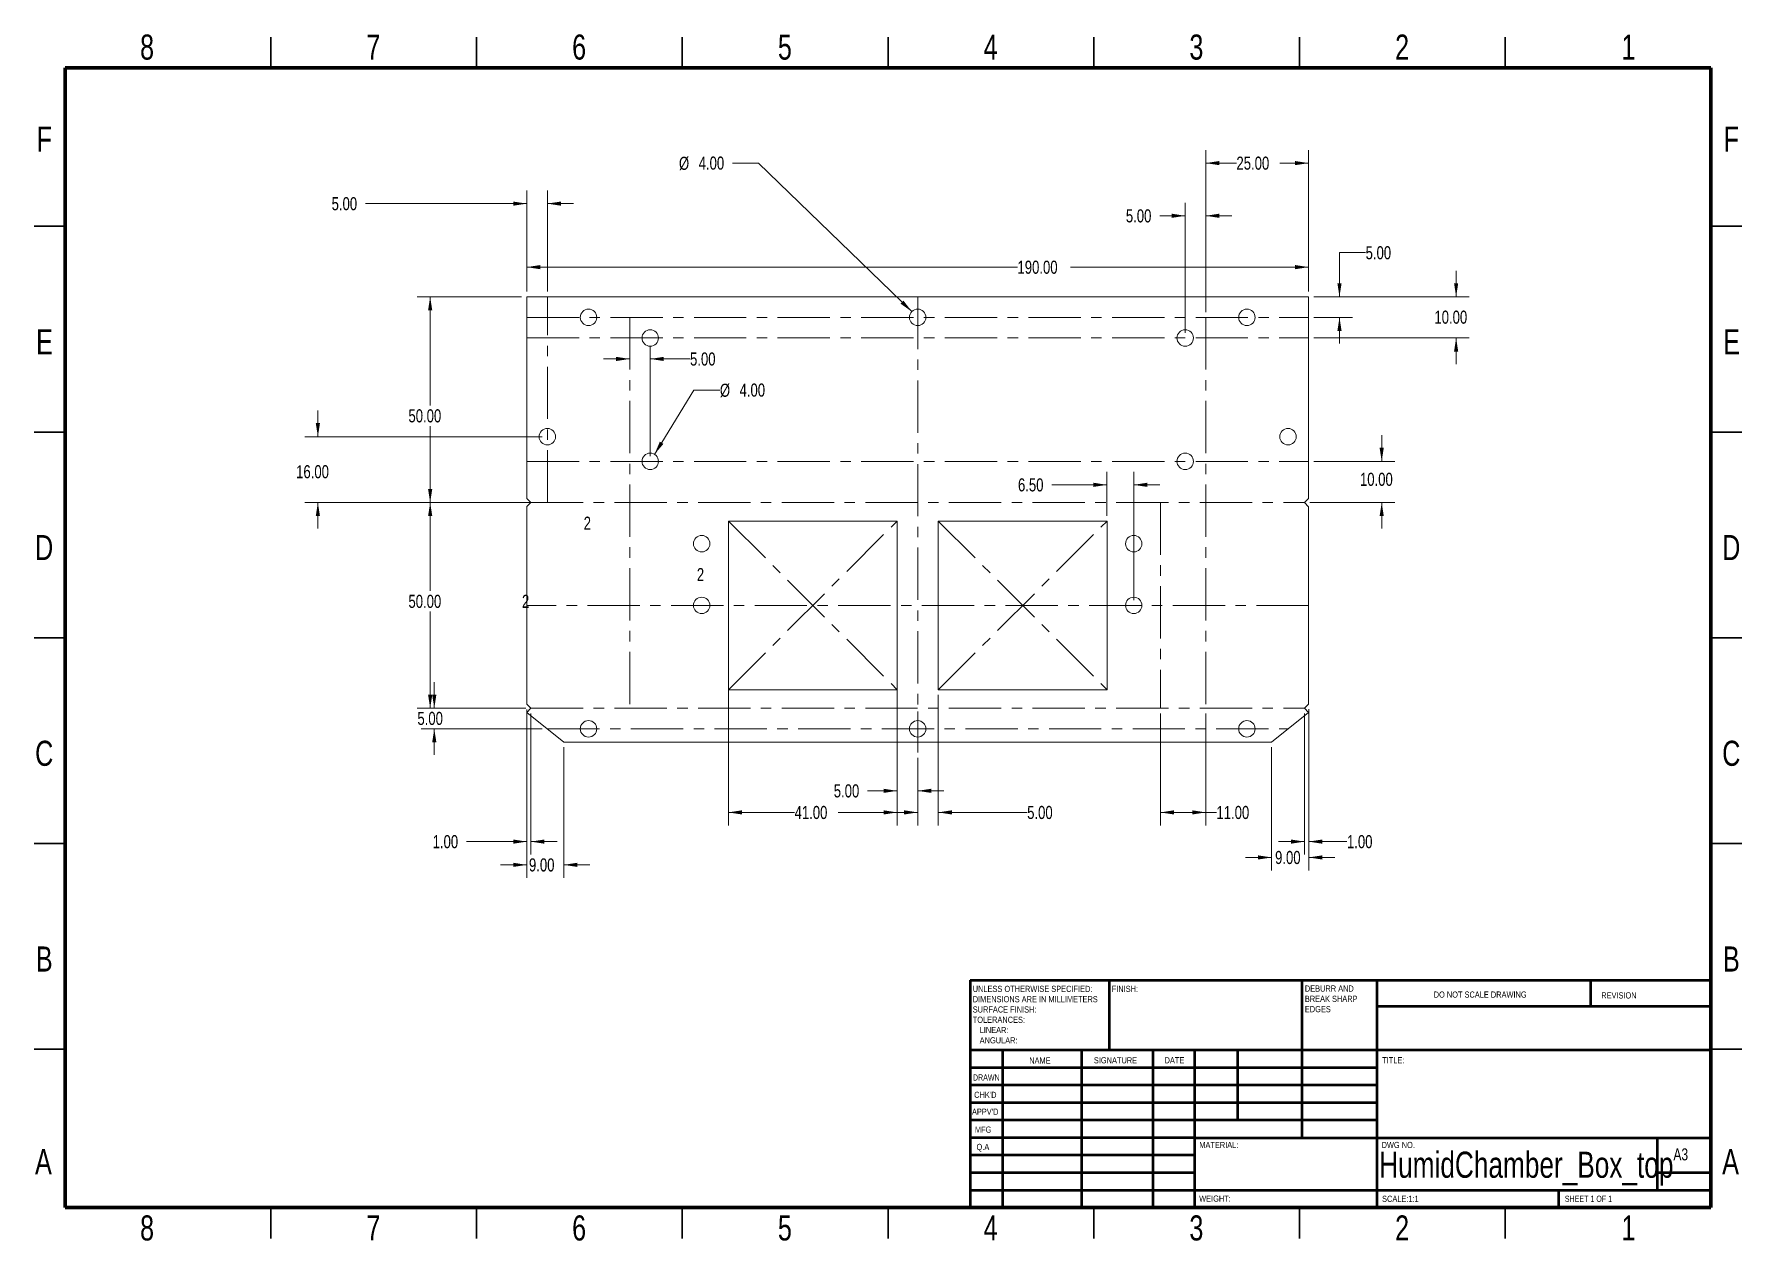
# Paper-space layout 'Sheet1' of a CAD drawing. Header units: millimetres. Extents: x 2 to 418, y 2 to 295.
import ezdxf

# ---------------------------------------------------------------- set-up
doc = ezdxf.new("R2010")
doc.units = ezdxf.units.MM
doc.header["$PDSIZE"] = -1
doc.linetypes.add('CENTERX2', pattern=[20.32, 12.7, -2.54, 2.54, -2.54])
doc.styles.add('SLDTEXTSTYLE0', font='TXT', dxfattribs={"width": 0.75})
doc.styles.add('SLDTEXTSTYLE1', font='TXT', dxfattribs={"width": 0.686449})
doc.styles.add('SLDTEXTSTYLE2', font='TXT', dxfattribs={"width": 0.6875})
doc.dimstyles.new('SLDDIMSTYLE0', dxfattribs={"dimtxt": 3.175, "dimasz": 3.302, "dimexe": 0, "dimexo": 0.0625, "dimgap": 0.79375, "dimtad": 0, "dimtih": 1, "dimtoh": 1, "dimrnd": 1e-09, "dimzin": 4, "dimdsep": 46, "dimtxsty": 'SLDTEXTSTYLE0', "dimsah": 1, "dimcen": 0.09, "dimadec": 0, "dimazin": 1, "dimtfac": 1, "dimtofl": 0, "dimtmove": 0, "dimatfit": 3, "dimfxl": 0, "dimfrac": 2, "dimtolj": 1, "dimtzin": 12, "dimarcsym": 0})
doc.dimstyles.new('SLDDIMSTYLE1', dxfattribs={"dimtxt": 3.175, "dimasz": 3.302, "dimexe": 0, "dimexo": 0.0625, "dimgap": 0.79375, "dimtad": 0, "dimtih": 1, "dimtoh": 1, "dimrnd": 1e-09, "dimzin": 4, "dimdsep": 46, "dimtxsty": 'SLDTEXTSTYLE0', "dimsah": 1, "dimcen": 0.09, "dimadec": 0, "dimazin": 1, "dimtfac": 1, "dimtmove": 0, "dimatfit": 0, "dimfxl": 0, "dimfrac": 2, "dimtolj": 1, "dimtzin": 12, "dimarcsym": 0})
doc.dimstyles.new('SLDDIMSTYLE2', dxfattribs={"dimtxt": 3.175, "dimasz": 3.302, "dimexe": 0, "dimexo": 0.0625, "dimgap": 0.79375, "dimtad": 0, "dimtih": 1, "dimtoh": 1, "dimrnd": 1e-09, "dimzin": 4, "dimdsep": 46, "dimtxsty": 'SLDTEXTSTYLE0', "dimsah": 1, "dimcen": 0, "dimadec": 0, "dimazin": 1, "dimtfac": 1, "dimtofl": 0, "dimtmove": 0, "dimatfit": 3, "dimfxl": 0, "dimfrac": 2, "dimtolj": 1, "dimtzin": 12, "dimarcsym": 0})
doc.dimstyles.new('SLDDIMSTYLE3', dxfattribs={"dimtxt": 3.175, "dimasz": 3.302, "dimexe": 0, "dimexo": 0.0625, "dimgap": 0.79375, "dimtad": 0, "dimtih": 1, "dimtoh": 1, "dimrnd": 1e-09, "dimzin": 12, "dimdsep": 46, "dimtxsty": 'SLDTEXTSTYLE0', "dimblk1": 'NONE', "dimblk2": 'NONE', "dimsah": 1, "dimcen": 0.09, "dimadec": 0, "dimazin": 3, "dimtfac": 1, "dimtmove": 0, "dimatfit": 0, "dimldrblk": 'NONE', "dimfxl": 0, "dimfrac": 2, "dimtolj": 1, "dimtzin": 12, "dimarcsym": 0})

# ---------------------------------------------------------------- blocks, each defined once
blk = doc.blocks.new('_D')
at = {"color": 7, "linetype": 'Continuous', "lineweight": 18}
for p, q in [((122.22, 232.64), (122.22, 241.76)), ((312.22, 232.64), (312.22, 241.76)), ((122.22, 238.58), (241.47, 238.58)), ((312.22, 238.58), (254.38, 238.58))]:
    blk.add_line(p, q, dxfattribs=at)
for points in [[(122.22, 238.58), (125.52, 238.07), (125.52, 239.09)], [(312.22, 238.58), (308.92, 239.09), (308.92, 238.07)]]:
    blk.add_solid(points, dxfattribs=at)
at = {"color": 7, "linetype": 'Continuous', "lineweight": 18, "insert": (241.47, 240.15), "char_height": 3.175, "attachment_point": 1, "style": 'SLDTEXTSTYLE0'}
blk.add_mtext('190.00', dxfattribs=at)
blk = doc.blocks.new('_D_1')
at = {"color": 7, "linetype": 'Continuous', "lineweight": 18}
for p, q in [((120.95, 231.37), (95.57, 231.37)), ((98.74, 231.37), (98.74, 204.98)), ((98.74, 181.37), (98.74, 199.94)), ((121.95, 181.37), (95.57, 181.37))]:
    blk.add_line(p, q, dxfattribs=at)
for points in [[(98.74, 231.37), (98.23, 228.07), (99.25, 228.07)], [(98.74, 181.37), (99.25, 184.67), (98.23, 184.67)]]:
    blk.add_solid(points, dxfattribs=at)
at = {"color": 7, "linetype": 'Continuous', "lineweight": 18, "insert": (93.46, 204.03), "char_height": 3.175, "attachment_point": 1, "style": 'SLDTEXTSTYLE0'}
blk.add_mtext('50.00', dxfattribs=at)
blk = doc.blocks.new('_D_2')
at = {"color": 7, "linetype": 'Continuous', "lineweight": 18}
for p, q in [((121.95, 181.37), (95.57, 181.37)), ((98.74, 181.37), (98.74, 159.89)), ((98.74, 131.37), (98.74, 154.85)), ((121.95, 131.37), (95.57, 131.37))]:
    blk.add_line(p, q, dxfattribs=at)
for points in [[(98.74, 181.37), (98.23, 178.07), (99.25, 178.07)], [(98.74, 131.37), (99.25, 134.67), (98.23, 134.67)]]:
    blk.add_solid(points, dxfattribs=at)
at = {"color": 7, "linetype": 'Continuous', "lineweight": 18, "insert": (93.46, 158.94), "char_height": 3.175, "attachment_point": 1, "style": 'SLDTEXTSTYLE0'}
blk.add_mtext('50.00', dxfattribs=at)
blk = doc.blocks.new('_D_3')
at = {"color": 7, "linetype": 'Continuous', "lineweight": 18}
for p, q in [((99.74, 131.37), (99.74, 137.72)), ((121.95, 131.37), (96.57, 131.37)), ((125.95, 126.37), (96.57, 126.37)), ((99.74, 126.37), (99.74, 120.02))]:
    blk.add_line(p, q, dxfattribs=at)
for points in [[(99.74, 131.37), (100.25, 134.67), (99.23, 134.67)], [(99.74, 126.37), (99.23, 123.07), (100.25, 123.07)]]:
    blk.add_solid(points, dxfattribs=at)
at = {"color": 7, "linetype": 'Continuous', "lineweight": 18, "insert": (95.64, 130.49), "char_height": 3.175, "attachment_point": 1, "style": 'SLDTEXTSTYLE0'}
blk.add_mtext('5.00', dxfattribs=at)
blk = doc.blocks.new('_D_4')
at = {"color": 7, "linetype": 'Continuous', "lineweight": 18}
for p, q in [((122.22, 131.1), (122.22, 95.79)), ((123.22, 130.1), (123.22, 95.79)), ((122.22, 98.96), (107.55, 98.96)), ((123.22, 98.96), (129.57, 98.96))]:
    blk.add_line(p, q, dxfattribs=at)
for points in [[(122.22, 98.96), (118.92, 99.47), (118.92, 98.45)], [(123.22, 98.96), (126.52, 98.45), (126.52, 99.47)]]:
    blk.add_solid(points, dxfattribs=at)
at = {"color": 7, "linetype": 'Continuous', "lineweight": 18, "insert": (99.34, 100.54), "char_height": 3.175, "attachment_point": 1, "style": 'SLDTEXTSTYLE0'}
blk.add_mtext('1.00', dxfattribs=at)
blk = doc.blocks.new('_D_5')
at = {"color": 7, "linetype": 'Continuous', "lineweight": 18}
for p, q in [((122.22, 129.1), (122.22, 90.14)), ((131.22, 121.9), (131.22, 90.14)), ((122.22, 93.31), (115.87, 93.31)), ((131.22, 93.31), (137.57, 93.31))]:
    blk.add_line(p, q, dxfattribs=at)
for points in [[(122.22, 93.31), (118.92, 93.82), (118.92, 92.81)], [(131.22, 93.31), (134.52, 92.81), (134.52, 93.82)]]:
    blk.add_solid(points, dxfattribs=at)
at = {"color": 7, "linetype": 'Continuous', "lineweight": 18, "insert": (122.75, 94.89), "char_height": 3.175, "attachment_point": 1, "style": 'SLDTEXTSTYLE0'}
blk.add_mtext('9.00', dxfattribs=at)
blk = doc.blocks.new('_D_6')
at = {"color": 7, "linetype": 'Continuous', "lineweight": 18}
for p, q in [((311.23, 130.1), (311.23, 95.79)), ((312.23, 131.11), (312.23, 95.79)), ((311.23, 98.96), (304.88, 98.96)), ((312.23, 98.96), (321.54, 98.96))]:
    blk.add_line(p, q, dxfattribs=at)
for points in [[(311.23, 98.96), (307.92, 99.47), (307.92, 98.45)], [(312.23, 98.96), (315.53, 98.45), (315.53, 99.47)]]:
    blk.add_solid(points, dxfattribs=at)
at = {"color": 7, "linetype": 'Continuous', "lineweight": 18, "insert": (321.54, 100.54), "char_height": 3.175, "attachment_point": 1, "style": 'SLDTEXTSTYLE0'}
blk.add_mtext('1.00', dxfattribs=at)
blk = doc.blocks.new('_D_7')
at = {"color": 7, "linetype": 'Continuous', "lineweight": 18}
for p, q in [((312.23, 129.09), (312.23, 91.94)), ((303.23, 121.9), (303.23, 91.94)), ((303.23, 95.11), (296.88, 95.11)), ((312.23, 95.11), (318.58, 95.11))]:
    blk.add_line(p, q, dxfattribs=at)
for points in [[(303.23, 95.11), (299.92, 95.62), (299.92, 94.61)], [(312.23, 95.11), (315.53, 94.61), (315.53, 95.62)]]:
    blk.add_solid(points, dxfattribs=at)
at = {"color": 7, "linetype": 'Continuous', "lineweight": 18, "insert": (304.07, 96.69), "char_height": 3.175, "attachment_point": 1, "style": 'SLDTEXTSTYLE0'}
blk.add_mtext('9.00', dxfattribs=at)
blk = doc.blocks.new('_D_8')
at = {"color": 7, "linetype": 'Continuous', "lineweight": 18}
for p, q in [((326.07, 242.1), (319.72, 242.1)), ((319.72, 242.1), (319.72, 231.37)), ((313.49, 231.37), (322.9, 231.37)), ((313.49, 226.37), (322.9, 226.37)), ((319.72, 226.37), (319.72, 220.02))]:
    blk.add_line(p, q, dxfattribs=at)
for points in [[(319.72, 231.37), (320.23, 234.67), (319.21, 234.67)], [(319.72, 226.37), (319.21, 223.07), (320.23, 223.07)]]:
    blk.add_solid(points, dxfattribs=at)
at = {"color": 7, "linetype": 'Continuous', "lineweight": 18, "insert": (326.07, 243.67), "char_height": 3.175, "attachment_point": 1, "style": 'SLDTEXTSTYLE0'}
blk.add_mtext('5.00', dxfattribs=at)
blk = doc.blocks.new('_D_9')
at = {"color": 7, "linetype": 'Continuous', "lineweight": 18}
for p, q in [((178.55, 263.86), (172.2, 263.86)), ((215.79, 227.76), (178.55, 263.86))]:
    blk.add_line(p, q, dxfattribs=at)
blk.add_solid([(215.79, 227.76), (213.77, 230.43), (213.06, 229.7)], dxfattribs=at)
at = {"color": 7, "linetype": 'Continuous', "lineweight": 18, "char_height": 3.175, "attachment_point": 1, "style": 'SLDTEXTSTYLE0'}
for s, insert in [('%%c', (159.2, 265.4)), ('4.00', (163.99, 265.45))]:
    blk.add_mtext(s, dxfattribs=dict(at, insert=insert))
blk = doc.blocks.new('_D_10')
at = {"color": 7, "linetype": 'Continuous', "lineweight": 18, "insert": (136.05, 177.94), "char_height": 3.17, "attachment_point": 1, "style": 'SLDTEXTSTYLE0'}
blk.add_mtext('2', dxfattribs=at)
blk = doc.blocks.new('_NONE')
blk = doc.blocks.new('_D_11')
at = {"color": 7, "linetype": 'Continuous', "lineweight": 18, "insert": (121.05, 158.94), "char_height": 3.17, "attachment_point": 1, "style": 'SLDTEXTSTYLE0'}
blk.add_mtext('2', dxfattribs=at)
blk = doc.blocks.new('_D_12')
at = {"color": 7, "linetype": 'Continuous', "lineweight": 18}
for p, q in [((287.22, 227.64), (287.22, 267.04)), ((312.22, 232.64), (312.22, 267.04)), ((287.22, 263.86), (294.68, 263.86)), ((312.22, 263.86), (305.24, 263.86))]:
    blk.add_line(p, q, dxfattribs=at)
for points in [[(287.22, 263.86), (290.52, 263.36), (290.52, 264.37)], [(312.22, 263.86), (308.92, 264.37), (308.92, 263.36)]]:
    blk.add_solid(points, dxfattribs=at)
at = {"color": 7, "linetype": 'Continuous', "lineweight": 18, "insert": (294.68, 265.44), "char_height": 3.175, "attachment_point": 1, "style": 'SLDTEXTSTYLE0'}
blk.add_mtext('25.00', dxfattribs=at)
blk = doc.blocks.new('_D_13')
at = {"color": 7, "linetype": 'Continuous', "lineweight": 18}
for p, q in [((171.22, 175.6), (171.22, 102.88)), ((212.22, 175.6), (212.22, 102.88)), ((171.22, 106.06), (187.3, 106.06)), ((212.22, 106.06), (197.85, 106.06))]:
    blk.add_line(p, q, dxfattribs=at)
for points in [[(171.22, 106.06), (174.52, 105.55), (174.52, 106.57)], [(212.22, 106.06), (208.92, 106.57), (208.92, 105.55)]]:
    blk.add_solid(points, dxfattribs=at)
at = {"color": 7, "linetype": 'Continuous', "lineweight": 18, "insert": (187.3, 107.63), "char_height": 3.175, "attachment_point": 1, "style": 'SLDTEXTSTYLE0'}
blk.add_mtext('41.00', dxfattribs=at)
blk = doc.blocks.new('_D_14')
at = {"color": 7, "linetype": 'Continuous', "lineweight": 18}
for p, q in [((222.22, 134.6), (222.22, 102.88)), ((217.22, 119.31), (217.22, 102.88)), ((217.22, 106.06), (210.87, 106.06)), ((222.22, 106.06), (243.82, 106.06))]:
    blk.add_line(p, q, dxfattribs=at)
for points in [[(217.22, 106.06), (213.92, 106.57), (213.92, 105.55)], [(222.22, 106.06), (225.52, 105.55), (225.52, 106.57)]]:
    blk.add_solid(points, dxfattribs=at)
at = {"color": 7, "linetype": 'Continuous', "lineweight": 18, "insert": (243.82, 107.63), "char_height": 3.175, "attachment_point": 1, "style": 'SLDTEXTSTYLE0'}
blk.add_mtext('5.00', dxfattribs=at)
blk = doc.blocks.new('_D_15')
at = {"color": 7, "linetype": 'Continuous', "lineweight": 18}
for p, q in [((212.22, 134.6), (212.22, 108.13)), ((217.22, 119.31), (217.22, 108.13)), ((212.22, 111.3), (205.03, 111.3)), ((217.22, 111.3), (223.57, 111.3))]:
    blk.add_line(p, q, dxfattribs=at)
for points in [[(212.22, 111.3), (208.92, 111.81), (208.92, 110.8)], [(217.22, 111.3), (220.52, 110.8), (220.52, 111.81)]]:
    blk.add_solid(points, dxfattribs=at)
at = {"color": 7, "linetype": 'Continuous', "lineweight": 18, "insert": (196.82, 112.88), "char_height": 3.175, "attachment_point": 1, "style": 'SLDTEXTSTYLE0'}
blk.add_mtext('5.00', dxfattribs=at)
blk = doc.blocks.new('_D_16')
at = {"color": 7, "linetype": 'Continuous', "lineweight": 18}
for p, q in [((329.98, 191.37), (329.98, 197.72)), ((313.49, 191.37), (333.15, 191.37)), ((312.5, 181.37), (333.15, 181.37)), ((329.98, 181.37), (329.98, 175.02))]:
    blk.add_line(p, q, dxfattribs=at)
for points in [[(329.98, 191.37), (330.48, 194.67), (329.47, 194.67)], [(329.98, 181.37), (329.47, 178.07), (330.48, 178.07)]]:
    blk.add_solid(points, dxfattribs=at)
at = {"color": 7, "linetype": 'Continuous', "lineweight": 18, "insert": (324.7, 188.6), "char_height": 3.175, "attachment_point": 1, "style": 'SLDTEXTSTYLE0'}
blk.add_mtext('10.00', dxfattribs=at)
blk = doc.blocks.new('_D_17')
at = {"color": 7, "linetype": 'Continuous', "lineweight": 18}
for p, q in [((153.26, 193.08), (162.8, 208.7)), ((162.8, 208.7), (169.15, 208.7))]:
    blk.add_line(p, q, dxfattribs=at)
blk.add_solid([(153.26, 193.08), (155.42, 195.63), (154.55, 196.16)], dxfattribs=at)
at = {"color": 7, "linetype": 'Continuous', "lineweight": 18, "char_height": 3.175, "attachment_point": 1, "style": 'SLDTEXTSTYLE0'}
for s, insert in [('%%c', (169.15, 210.24)), ('4.00', (173.93, 210.29))]:
    blk.add_mtext(s, dxfattribs=dict(at, insert=insert))
blk = doc.blocks.new('_D_18')
at = {"color": 7, "linetype": 'Continuous', "lineweight": 18}
for p, q in [((147.22, 216.27), (140.87, 216.27)), ((152.22, 192.64), (152.22, 219.44)), ((152.22, 216.27), (161.89, 216.27))]:
    blk.add_line(p, q, dxfattribs=at)
for points in [[(147.22, 216.27), (143.92, 216.78), (143.92, 215.76)], [(152.22, 216.27), (155.52, 215.76), (155.52, 216.78)]]:
    blk.add_solid(points, dxfattribs=at)
at = {"color": 7, "linetype": 'Continuous', "lineweight": 18, "insert": (161.89, 217.84), "char_height": 3.175, "attachment_point": 1, "style": 'SLDTEXTSTYLE0'}
blk.add_mtext('5.00', dxfattribs=at)
blk = doc.blocks.new('_D_19')
at = {"color": 7, "linetype": 'Continuous', "lineweight": 18}
for p, q in [((348.07, 231.37), (348.07, 237.72)), ((313.49, 231.37), (351.24, 231.37)), ((313.49, 221.37), (351.24, 221.37)), ((348.07, 221.37), (348.07, 215.02))]:
    blk.add_line(p, q, dxfattribs=at)
for points in [[(348.07, 231.37), (348.57, 234.67), (347.56, 234.67)], [(348.07, 221.37), (347.56, 218.07), (348.57, 218.07)]]:
    blk.add_solid(points, dxfattribs=at)
at = {"color": 7, "linetype": 'Continuous', "lineweight": 18, "insert": (342.79, 228.01), "char_height": 3.175, "attachment_point": 1, "style": 'SLDTEXTSTYLE0'}
blk.add_mtext('10.00', dxfattribs=at)
blk = doc.blocks.new('_D_20')
at = {"color": 7, "linetype": 'Continuous', "lineweight": 18}
for p, q in [((282.22, 222.64), (282.22, 254.23)), ((287.22, 227.64), (287.22, 254.23)), ((282.22, 251.06), (276.02, 251.06)), ((287.22, 251.06), (293.57, 251.06))]:
    blk.add_line(p, q, dxfattribs=at)
for points in [[(282.22, 251.06), (278.92, 251.57), (278.92, 250.55)], [(287.22, 251.06), (290.52, 250.55), (290.52, 251.57)]]:
    blk.add_solid(points, dxfattribs=at)
at = {"color": 7, "linetype": 'Continuous', "lineweight": 18, "insert": (267.81, 252.63), "char_height": 3.175, "attachment_point": 1, "style": 'SLDTEXTSTYLE0'}
blk.add_mtext('5.00', dxfattribs=at)
blk = doc.blocks.new('_D_21')
at = {"color": 7, "linetype": 'Continuous', "lineweight": 18}
for p, q in [((276.22, 130.1), (276.22, 102.88)), ((287.22, 130.1), (287.22, 102.88)), ((276.22, 106.06), (287.22, 106.06)), ((287.22, 106.06), (289.82, 106.06))]:
    blk.add_line(p, q, dxfattribs=at)
for points in [[(276.22, 106.06), (279.52, 105.55), (279.52, 106.57)], [(287.22, 106.06), (283.92, 106.57), (283.92, 105.55)]]:
    blk.add_solid(points, dxfattribs=at)
at = {"color": 7, "linetype": 'Continuous', "lineweight": 18, "insert": (289.82, 107.63), "char_height": 3.175, "attachment_point": 1, "style": 'SLDTEXTSTYLE0'}
blk.add_mtext('11.00', dxfattribs=at)
blk = doc.blocks.new('_D_22')
at = {"color": 7, "linetype": 'Continuous', "lineweight": 18}
for p, q in [((263.22, 178.14), (263.22, 188.85)), ((269.72, 157.64), (269.72, 188.85)), ((263.22, 185.67), (249.8, 185.67)), ((269.72, 185.67), (276.07, 185.67))]:
    blk.add_line(p, q, dxfattribs=at)
for points in [[(263.22, 185.67), (259.92, 186.18), (259.92, 185.17)], [(269.72, 185.67), (273.02, 185.17), (273.02, 186.18)]]:
    blk.add_solid(points, dxfattribs=at)
at = {"color": 7, "linetype": 'Continuous', "lineweight": 18, "insert": (241.59, 187.25), "char_height": 3.175, "attachment_point": 1, "style": 'SLDTEXTSTYLE0'}
blk.add_mtext('6.50', dxfattribs=at)
blk = doc.blocks.new('_D_23')
at = {"color": 7, "linetype": 'Continuous', "lineweight": 18, "insert": (163.55, 165.44), "char_height": 3.17, "attachment_point": 1, "style": 'SLDTEXTSTYLE0'}
blk.add_mtext('2', dxfattribs=at)
blk = doc.blocks.new('_D_24')
at = {"color": 7, "linetype": 'Continuous', "lineweight": 18}
for p, q in [((122.22, 254.02), (83, 254.02)), ((122.22, 232.64), (122.22, 257.19)), ((127.22, 232.64), (127.22, 257.19)), ((127.22, 254.02), (133.57, 254.02))]:
    blk.add_line(p, q, dxfattribs=at)
for points in [[(122.22, 254.02), (118.92, 254.52), (118.92, 253.51)], [(127.22, 254.02), (130.52, 253.51), (130.52, 254.52)]]:
    blk.add_solid(points, dxfattribs=at)
at = {"color": 7, "linetype": 'Continuous', "lineweight": 18, "insert": (74.79, 255.59), "char_height": 3.175, "attachment_point": 1, "style": 'SLDTEXTSTYLE0'}
blk.add_mtext('5.00', dxfattribs=at)
blk = doc.blocks.new('_D_25')
at = {"color": 7, "linetype": 'Continuous', "lineweight": 18}
for p, q in [((71.45, 197.37), (71.45, 203.72)), ((125.95, 197.37), (68.27, 197.37)), ((125.95, 181.37), (68.27, 181.37)), ((71.45, 181.37), (71.45, 175.02))]:
    blk.add_line(p, q, dxfattribs=at)
for points in [[(71.45, 197.37), (71.96, 200.67), (70.94, 200.67)], [(71.45, 181.37), (70.94, 178.07), (71.96, 178.07)]]:
    blk.add_solid(points, dxfattribs=at)
at = {"color": 7, "linetype": 'Continuous', "lineweight": 18, "insert": (66.17, 190.45), "char_height": 3.175, "attachment_point": 1, "style": 'SLDTEXTSTYLE0'}
blk.add_mtext('16.00', dxfattribs=at)
blk = doc.blocks.new('SW_NOTE_0')
at = {"color": 0, "linetype": 'Continuous', "lineweight": 0, "char_height": 1.5, "attachment_point": 1, "style": 'SLDTEXTSTYLE0'}
for s, insert in [('UNLESS OTHERWISE SPECIFIED:', (0, 1.93)), ('SURFACE FINISH:', (0, -3.07)), ('DIMENSIONS ARE IN MILLIMETERS', (0, -0.57)), ('TOLERANCES:', (0, -5.57)), ('LINEAR:', (1.69, -8.07)), ('ANGULAR:', (1.69, -10.57))]:
    blk.add_mtext(s, dxfattribs=dict(at, insert=insert))
blk = doc.blocks.new('SW_NOTE_1')
at = {"color": 0, "linetype": 'Continuous', "lineweight": 0, "char_height": 1.5, "attachment_point": 1, "style": 'SLDTEXTSTYLE0'}
for s, insert in [('DEBURR AND', (0, 1.93)), ('BREAK SHARP', (0, -0.57)), ('EDGES', (0, -3.07))]:
    blk.add_mtext(s, dxfattribs=dict(at, insert=insert))

psp = doc.layouts.new('Sheet1')

# ---------------------------------------------------------------- linework, layer by layer
at = {"color": 7, "linetype": 'Continuous', "lineweight": 35}
for p, q in [((60, 287), (60, 294.5)), ((110, 287), (110, 294.5)), ((160, 287), (160, 294.5)), ((210, 294.5), (210, 287)), ((210, 287), (210, 294.5)), ((260, 287), (260, 294.5)), ((310, 287), (310, 294.5)), ((360, 287), (360, 294.5)), ((10, 248.5), (2.5, 248.5)), ((410, 248.5), (417.5, 248.5)), ((10, 198.5), (2.5, 198.5)), ((410, 198.5), (417.5, 198.5)), ((2.5, 148.5), (10, 148.5)), ((10, 148.5), (2.5, 148.5)), ((417.5, 148.5), (410, 148.5)), ((410, 148.5), (417.5, 148.5)), ((10, 98.5), (2.5, 98.5)), ((410, 98.5), (417.5, 98.5)), ((10, 48.5), (2.5, 48.5)), ((410, 48.5), (417.5, 48.5)), ((60, 10), (60, 2.5)), ((110, 10), (110, 2.5)), ((160, 10), (160, 2.5)), ((210, 2.5), (210, 10)), ((210, 10), (210, 2.5)), ((260, 10), (260, 2.5)), ((310, 10), (310, 2.5)), ((360, 10), (360, 2.5))]:
    psp.add_line(p, q, dxfattribs=at)
at = {"color": 7, "linetype": 'Continuous', "lineweight": 70}
for p, q in [((10, 10), (10, 287)), ((10, 287), (410, 287)), ((410, 287), (410, 10)), ((410, 10), (10, 10))]:
    psp.add_line(p, q, dxfattribs=at)
at = {"color": 7, "linetype": 'Continuous', "lineweight": 18}
for p, q in [((122.221, 231.37), (122.221, 182.37)), ((122.221, 231.37), (312.221, 231.37)), ((312.221, 182.37), (312.221, 231.37)), ((122.221, 182.37), (123.221, 181.37)), ((122.221, 180.37), (123.221, 181.37)), ((122.221, 132.37), (122.221, 180.37)), ((312.226, 182.376), (311.226, 181.37)), ((312.226, 180.365), (311.226, 181.37)), ((312.226, 132.376), (312.226, 180.365)), ((171.221, 135.87), (171.221, 176.87)), ((171.221, 176.87), (212.221, 176.87)), ((212.221, 135.87), (212.221, 176.87)), ((222.221, 135.87), (222.221, 176.87)), ((222.221, 176.87), (263.221, 176.87)), ((263.221, 135.87), (263.221, 176.87)), ((171.221, 135.87), (212.221, 135.87)), ((222.221, 135.87), (263.221, 135.87)), ((122.221, 132.37), (123.221, 131.37)), ((122.221, 130.37), (123.221, 131.37)), ((122.221, 130.37), (131.221, 123.17)), ((312.226, 130.365), (303.226, 123.17)), ((312.226, 132.376), (311.226, 131.37)), ((312.226, 130.365), (311.226, 131.37)), ((131.221, 123.17), (303.226, 123.17))]:
    psp.add_line(p, q, dxfattribs=at)
at = {"color": 7, "linetype": 'CENTERX2', "lineweight": 18}
for p, q in [((127.221, 181.37), (127.221, 231.37)), ((217.221, 231.37), (217.221, 120.583)), ((122.221, 226.37), (312.221, 226.37)), ((147.221, 226.37), (147.221, 131.37)), ((287.221, 226.37), (287.221, 131.37)), ((122.221, 221.37), (312.221, 221.37)), ((122.221, 191.37), (312.221, 191.37)), ((123.221, 181.37), (311.226, 181.37)), ((276.221, 181.37), (276.221, 131.37)), ((171.221, 135.87), (212.221, 176.87)), ((171.221, 176.87), (212.221, 135.87)), ((222.221, 135.87), (263.221, 176.87)), ((222.221, 176.87), (263.221, 135.87)), ((312.226, 156.37), (122.221, 156.37)), ((123.221, 131.37), (311.226, 131.37)), ((217.221, 120.583), (217.221, 130.583)), ((127.221, 126.37), (307.229, 126.37))]:
    psp.add_line(p, q, dxfattribs=at)
at = {"color": 7, "linetype": 'Continuous', "lineweight": 50}
for p, q in [((230, 65.25), (410, 65.25)), ((230, 65.25), (230, 10)), ((263.8, 48.25), (263.8, 65.25)), ((310.6, 65.25), (310.6, 27)), ((328.8, 65.25), (328.8, 10)), ((380.8, 58.875), (380.8, 65.25)), ((410, 58.875), (328.8, 58.875)), ((410, 48.25), (230, 48.25)), ((237.8, 48.25), (237.8, 10)), ((256.991, 48.25), (256.991, 10)), ((274.399, 48.25), (274.399, 10)), ((284.6, 10), (284.6, 48.25)), ((295, 31.25), (295, 48.25)), ((328.8, 44), (230, 44)), ((328.8, 39.75), (230, 39.75)), ((328.8, 35.5), (230, 35.5)), ((328.8, 31.25), (230, 31.25)), ((284.6, 27), (230, 27)), ((284.6, 27), (410, 27)), ((397, 14.25), (397, 27)), ((284.6, 22.75), (230, 22.75)), ((284.6, 18.5), (230, 18.5)), ((410, 18.5), (397, 18.5)), ((230, 14.25), (410, 14.25)), ((373, 10), (373, 14.25))]:
    psp.add_line(p, q, dxfattribs=at)
at = {"color": 7, "linetype": 'Continuous', "lineweight": 18}
for centre in [(137.221, 226.37), (217.221, 226.37), (297.221, 226.37), (152.221, 221.37), (282.221, 221.37), (127.221, 197.37), (307.221, 197.37), (152.221, 191.37), (282.221, 191.37), (164.721, 171.37), (269.721, 171.37), (164.721, 156.37), (269.721, 156.37), (137.221, 126.37), (217.221, 126.37), (297.221, 126.37)]:
    psp.add_circle(centre, 2, dxfattribs=at)
at = {"color": 7, "linetype": 'Continuous', "lineweight": 0}
for p in [(191.721, 156.37), (242.721, 156.37)]:
    psp.add_point(p, dxfattribs=at)

# ---------------------------------------------------------------- block references
for name, p in [('SW_NOTE_0', (230.594, 61.987)), ('SW_NOTE_1', (311.309, 62.069))]:
    psp.add_blockref(name, p, dxfattribs=at)

# ---------------------------------------------------------------- texts
for s, insert, char_height, attachment_point, style in [('8', (29.939, 295.114), 6.096, 2, 'SLDTEXTSTYLE0'), ('7', (84.939, 295.114), 6.096, 2, 'SLDTEXTSTYLE0'), ('6', (134.939, 295.114), 6.096, 2, 'SLDTEXTSTYLE0'), ('5', (184.939, 295.114), 6.096, 2, 'SLDTEXTSTYLE0'), ('4', (234.939, 295.114), 6.096, 2, 'SLDTEXTSTYLE0'), ('3', (284.939, 295.114), 6.096, 2, 'SLDTEXTSTYLE0'), ('2', (334.939, 295.114), 6.096, 2, 'SLDTEXTSTYLE0'), ('1', (389.939, 295.114), 6.096, 2, 'SLDTEXTSTYLE0'), ('F', (4.937, 272.726), 6.096, 2, 'SLDTEXTSTYLE0'), ('F', (414.937, 272.726), 6.096, 2, 'SLDTEXTSTYLE0'), ('E', (5.011, 223.476), 6.096, 2, 'SLDTEXTSTYLE0'), ('E', (415.011, 223.476), 6.096, 2, 'SLDTEXTSTYLE0'), ('D', (4.93, 173.476), 6.096, 2, 'SLDTEXTSTYLE0'), ('D', (414.93, 173.476), 6.096, 2, 'SLDTEXTSTYLE0'), ('C', (4.937, 123.476), 6.096, 2, 'SLDTEXTSTYLE0'), ('C', (414.937, 123.476), 6.096, 2, 'SLDTEXTSTYLE0'), ('B', (4.953, 73.476), 6.096, 2, 'SLDTEXTSTYLE0'), ('B', (414.953, 73.476), 6.096, 2, 'SLDTEXTSTYLE0'), ('FINISH:', (264.371, 63.919), 1.5, 1, 'SLDTEXTSTYLE0'), ('DO NOT SCALE DRAWING', (342.615, 62.533), 1.5, 1, 'SLDTEXTSTYLE0'), ('REVISION', (383.328, 62.335), 1.5, 1, 'SLDTEXTSTYLE0'), ('NAME', (244.322, 46.501), 1.5, 1, 'SLDTEXTSTYLE0'), ('SIGNATURE', (260.034, 46.562), 1.5, 1, 'SLDTEXTSTYLE0'), ('DATE', (277.215, 46.576), 1.5, 1, 'SLDTEXTSTYLE0'), ('TITLE:', (330.09, 46.576), 1.5, 1, 'SLDTEXTSTYLE0'), ('DRAWN', (230.643, 42.385), 1.5, 1, 'SLDTEXTSTYLE1'), ("CHK'D", (230.939, 38.162), 1.5, 1, 'SLDTEXTSTYLE0'), ("APPV'D", (230.402, 34.066), 1.5, 1, 'SLDTEXTSTYLE0'), ('MFG', (231.124, 29.716), 1.5, 1, 'SLDTEXTSTYLE0'), ('Q.A', (231.509, 25.505), 1.5, 1, 'SLDTEXTSTYLE0'), ('MATERIAL:', (285.646, 25.986), 1.5, 1, 'SLDTEXTSTYLE0'), ('DWG NO.', (329.953, 25.986), 1.5, 1, 'SLDTEXTSTYLE0'), ('A', (4.757, 24.226), 6.096, 2, 'SLDTEXTSTYLE0'), ('HumidChamber_Box_top', (365.121, 23.607), 6.35, 2, 'SLDTEXTSTYLE0'), ('A3', (400.871, 24.406), 2.9104, 1, 'SLDTEXTSTYLE0'), ('A', (414.757, 24.226), 6.096, 2, 'SLDTEXTSTYLE0'), ('WEIGHT:', (285.618, 12.949), 1.4986, 1, 'SLDTEXTSTYLE0'), ('SCALE:1:1', (330.074, 12.9), 1.5, 1, 'SLDTEXTSTYLE0'), ('SHEET 1 OF 1', (374.478, 12.9), 1.5, 1, 'SLDTEXTSTYLE2'), ('8', (29.939, 8.114), 6.096, 2, 'SLDTEXTSTYLE0'), ('7', (84.939, 8.114), 6.096, 2, 'SLDTEXTSTYLE0'), ('6', (134.939, 8.114), 6.096, 2, 'SLDTEXTSTYLE0'), ('5', (184.939, 8.114), 6.096, 2, 'SLDTEXTSTYLE0'), ('4', (234.939, 8.114), 6.096, 2, 'SLDTEXTSTYLE0'), ('3', (284.939, 8.114), 6.096, 2, 'SLDTEXTSTYLE0'), ('2', (334.939, 8.114), 6.096, 2, 'SLDTEXTSTYLE0'), ('1', (389.939, 8.114), 6.096, 2, 'SLDTEXTSTYLE0')]:
    psp.add_mtext(s, dxfattribs=dict(at, insert=insert, char_height=char_height, attachment_point=attachment_point, style=style))

# ---------------------------------------------------------------- dimensions: what is measured, and where the dimension line sits
at = {"color": 7, "linetype": 'Continuous', "lineweight": 18}
for base, p1, p2, dimstyle, picture, middle in [((312.221, 263.864), (287.221, 226.37), (312.221, 231.37), 'SLDDIMSTYLE1', '_D_12', (299.959, 263.864)), ((122.221, 254.016), (127.221, 231.37), (122.221, 231.37), 'SLDDIMSTYLE1', '_D_24', (78.892, 254.016)), ((287.221, 251.058), (282.221, 221.37), (287.221, 226.37), 'SLDDIMSTYLE1', '_D_20', (271.913, 251.058)), ((312.221, 238.581), (122.221, 231.37), (312.221, 231.37), 'SLDDIMSTYLE0', '_D', (247.924, 238.581)), ((147.221, 216.269), (152.221, 191.37), (147.221, 226.37), 'SLDDIMSTYLE1', '_D_18', (165.994, 216.269)), ((263.221, 185.674), (269.721, 156.37), (263.221, 176.87), 'SLDDIMSTYLE1', '_D_22', (245.696, 185.674)), ((212.221, 106.06), (171.221, 176.87), (212.221, 176.87), 'SLDDIMSTYLE0', '_D_13', (192.576, 106.06)), ((217.221, 111.305), (212.221, 135.87), (217.221, 120.583), 'SLDDIMSTYLE1', '_D_15', (200.929, 111.305)), ((217.221, 106.06), (222.221, 135.87), (217.221, 120.583), 'SLDDIMSTYLE1', '_D_14', (247.924, 106.06)), ((122.221, 98.962), (123.221, 131.37), (122.221, 132.37), 'SLDDIMSTYLE1', '_D_4', (103.444, 98.962)), ((131.221, 93.314), (122.221, 130.37), (131.221, 123.17), 'SLDDIMSTYLE1', '_D_5', (126.86, 93.314)), ((312.226, 95.114), (303.226, 123.17), (312.226, 130.365), 'SLDDIMSTYLE1', '_D_7', (308.171, 95.114)), ((312.226, 98.962), (311.226, 131.37), (312.226, 132.376), 'SLDDIMSTYLE1', '_D_6', (325.642, 98.962))]:
    dim = psp.add_linear_dim(base=base, p1=p1, p2=p2, dimstyle=dimstyle, dxfattribs=at)
    dim.commit()
    dim.dimension.update_dxf_attribs({"geometry": picture, "text_midpoint": middle, "dimtype": 160})
for p1, p2, picture, middle in [((218.657, 224.978), (215.785, 227.762), '_D_9', (165.704, 263.864)), ((151.179, 189.663), (153.263, 193.077), '_D_17', (175.646, 208.7))]:
    dim = psp.add_diameter_dim_2p(p1=p1, p2=p2, dimstyle='SLDDIMSTYLE2', dxfattribs=at)
    dim.commit()
    dim.dimension.update_dxf_attribs({"geometry": picture, "text_midpoint": middle, "dimtype": 163})
for base, p1, p2, angle, dimstyle, picture, middle in [((319.722, 231.37), (312.221, 226.37), (312.221, 231.37), 90, 'SLDDIMSTYLE1', '_D_8', (319.722, 242.098)), ((348.066, 231.37), (312.221, 221.37), (312.221, 231.37), 90, 'SLDDIMSTYLE1', '_D_19', (348.066, 226.441)), ((98.741, 181.37), (122.221, 231.37), (123.221, 181.37), 90, 'SLDDIMSTYLE0', '_D_1', (98.741, 202.456)), ((137.221, 126.37), (137.221, 226.37), (137.221, 126.37), 90, 'SLDDIMSTYLE3', '_D_10', (137.221, 176.37)), ((71.45, 181.37), (127.221, 197.37), (127.221, 181.37), 90, 'SLDDIMSTYLE1', '_D_25', (71.45, 188.881)), ((329.976, 181.37), (312.221, 191.37), (311.226, 181.37), 90, 'SLDDIMSTYLE1', '_D_16', (329.976, 187.023)), ((98.741, 181.37), (123.221, 131.37), (123.221, 181.37), 90, 'SLDDIMSTYLE0', '_D_2', (98.741, 157.37)), ((122.221, 182.37), (122.221, 132.37), (122.221, 182.37), 90, 'SLDDIMSTYLE3', '_D_11', (122.221, 157.37)), ((164.721, 171.37), (164.721, 156.37), (164.721, 171.37), 90, 'SLDDIMSTYLE3', '_D_23', (164.721, 163.87)), ((99.741, 131.37), (127.221, 126.37), (123.221, 131.37), 90, 'SLDDIMSTYLE1', '_D_3', (99.741, 128.919)), ((287.221, 106.06), (276.221, 131.37), (287.221, 131.37), 0, 'SLDDIMSTYLE0', '_D_21', (295.103, 106.06))]:
    dim = psp.add_linear_dim(base=base, p1=p1, p2=p2, angle=angle, dimstyle=dimstyle, dxfattribs=at)
    dim.commit()
    dim.dimension.update_dxf_attribs({"geometry": picture, "text_midpoint": middle, "dimtype": 160})

doc.saveas('drawing.dxf')
